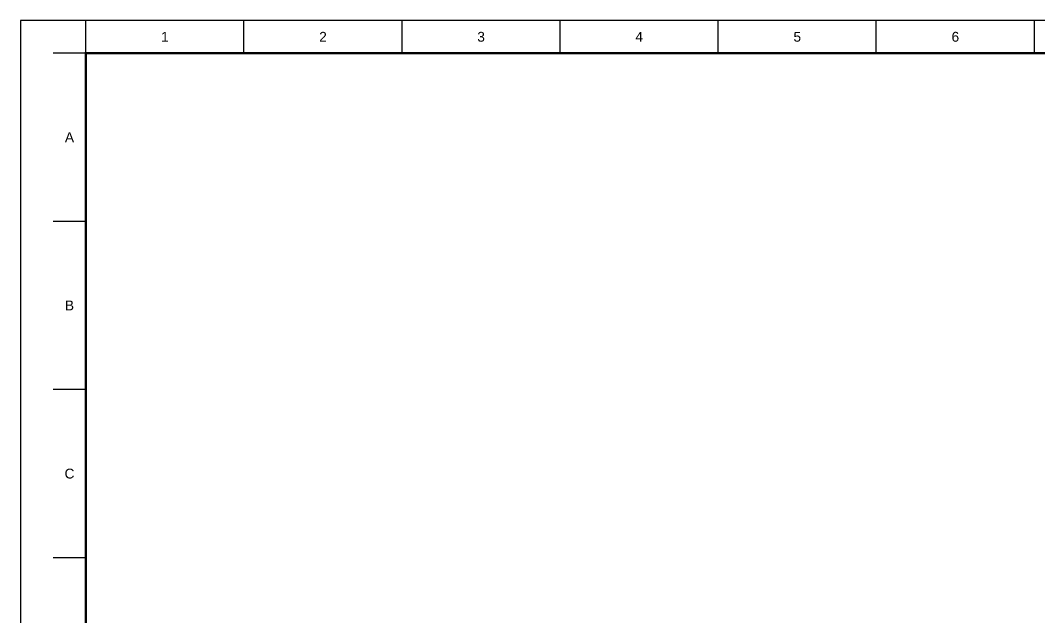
# Model space of a CAD drawing. Header units: millimetres. Extents: x 0 to 1189, y 0 to 841.
# Drawn here: x 0 to 311.3, y 658.8 to 841 of the extents above; entities that cross this region are included whole.
import ezdxf
from ezdxf.enums import TextEntityAlignment as Align

# ---------------------------------------------------------------- set-up
doc = ezdxf.new("R2010")
doc.units = ezdxf.units.MM
doc.layers.add('SHEET-BORDER', color=7, linetype='Continuous', lineweight=25)
doc.layers.add('SHEET-TEXT', color=7, linetype='Continuous', lineweight=18)
doc.styles.add('IND', font='arial.ttf')

msp = doc.modelspace()

# ---------------------------------------------------------------- linework, layer by layer
at = {"layer": 'SHEET-BORDER'}
for p, q in [((20, 831), (20, 841)), ((68.29, 831), (68.29, 841)), ((116.58, 831), (116.58, 841)), ((164.88, 831), (164.88, 841)), ((213.17, 831), (213.17, 841)), ((261.46, 831), (261.46, 841)), ((309.75, 831), (309.75, 841)), ((20, 831), (10, 831)), ((20, 779.69), (10, 779.69)), ((20, 728.38), (10, 728.38)), ((20, 677.06), (10, 677.06))]:
    msp.add_line(p, q, dxfattribs=at)
msp.add_lwpolyline([(0, 0), (1189, 0), (1189, 841), (0, 841)], close=True, dxfattribs=at)
at = {"layer": 'SHEET-BORDER', "const_width": 0.7}
msp.add_lwpolyline([(20, 10), (1179, 10), (1179, 831), (20, 831)], close=True, dxfattribs=at)

# ---------------------------------------------------------------- texts
at = {"layer": 'SHEET-TEXT', "style": 'IND'}
for s, p in [('2', (92.44, 836)), ('3', (140.73, 836)), ('6', (285.6, 836)), ('1', (44.15, 836)), ('4', (189.02, 836)), ('5', (237.31, 836)), ('A', (15, 805.34)), ('B', (15, 754.03)), ('C', (15, 702.72))]:
    msp.add_text(s, height=3, dxfattribs=at).set_placement(p, align=Align.MIDDLE_CENTER)

doc.saveas('drawing.dxf')
